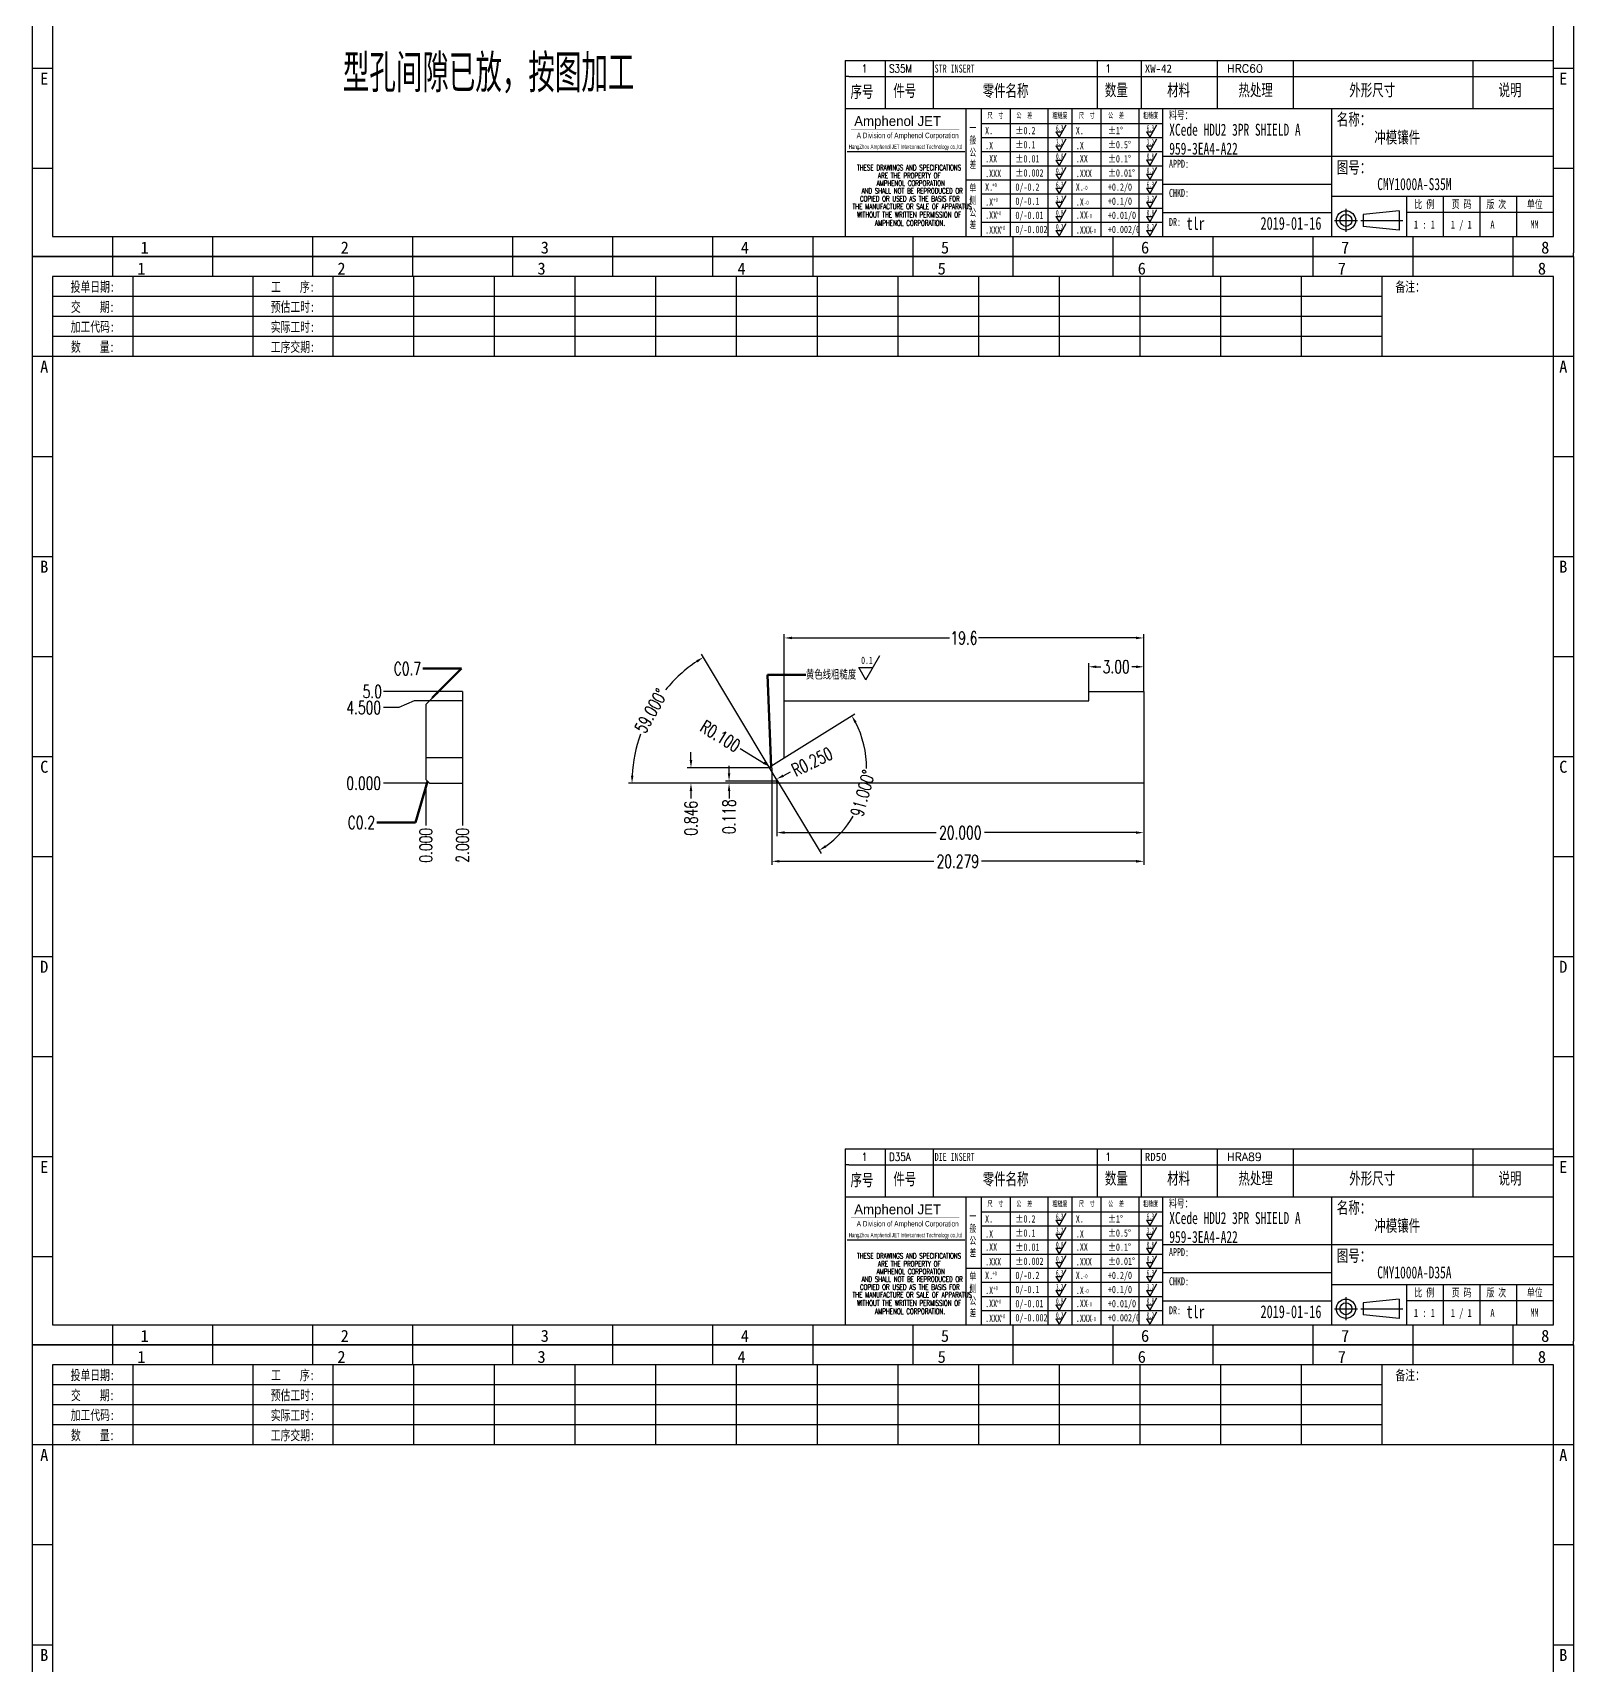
# Model space of a CAD drawing. Header units: millimetres. Extents: x -2852 to 5627, y -2271 to 1849.
# Drawn here: x -934.6 to -850.6, y -500.5 to -411.4 of the extents above; entities that cross this region are included whole.
import ezdxf
from ezdxf.enums import TextEntityAlignment as Align

# ---------------------------------------------------------------- set-up
doc = ezdxf.new("R2010")
doc.units = ezdxf.units.MM
doc.header["$PDSIZE"] = 3
for name, color, linetype in [('1', 7, 'Continuous'), ('41', 1, 'Continuous'), ('D03', 7, 'Continuous')]:
    doc.layers.add(name, color=color, linetype=linetype)
doc.styles.add('CH', font='仿宋_GB2312_0.ttf')
doc.styles.add('jet01', font='simplex.shx', dxfattribs={"width": 0.7, "bigfont": 'hztxt.shx'})
doc.styles.add('jet02', font='simplex.shx', dxfattribs={"width": 0.7})
doc.styles.add('SIMPLEX', font='SIMPLEX')
doc.styles.get("Standard").update_dxf_attribs({"font": '仿宋_GB2312_0.ttf', "width": 0.7})
doc.styles.add('TEXTSTYLE_1', font='TRIUMB.TTF')
doc.styles.add('TEXTSTYLE_2', font='TRIUM.TTF')
doc.styles.add('tk', font='', dxfattribs={"width": 0.7})
doc.styles.add('tk 2', font='仿宋_GB2312_0.ttf', dxfattribs={"width": 0.65})
doc.styles.add('tk 4', font='simplex.shx', dxfattribs={"width": 0.65, "bigfont": 'bigfont.shx'})
doc.styles.get('tk').set_extended_font_data('NSimSun')
doc.dimstyles.new('jet02', dxfattribs={"dimtxt": 3.5, "dimasz": 2.1, "dimexe": 1, "dimexo": 0, "dimgap": 0.5, "dimtad": 0, "dimtoh": 1, "dimdec": 3, "dimzin": 9, "dimdsep": 46, "dimtxsty": 'jet02', "dimcen": 0, "dimclrt": 256, "dimazin": 2, "dimtfac": 1, "dimtdec": 3, "dimtofl": 0, "dimtmove": 0, "dimatfit": 1, "dimfxl": 0, "dimarcsym": 0})

# ---------------------------------------------------------------- blocks, each defined once
blk = doc.blocks.new('A3-N')
at = {"layer": '1', "color": 1}
for p, q in [((0, 0), (0, 296.73)), ((0, 296.73), (420, 296.73)), ((21.82, 291.27), (21.82, 296.73)), ((49.09, 291.27), (49.09, 296.73)), ((76.36, 291.27), (76.36, 296.73)), ((103.64, 291.27), (103.64, 296.73)), ((103.64, 291.27), (103.64, 296.73)), ((103.64, 291.27), (103.64, 296.73)), ((130.91, 291.27), (130.91, 296.73)), ((158.18, 291.27), (158.18, 296.73)), ((185.45, 291.27), (185.45, 296.73)), ((212.73, 291.27), (212.73, 296.73)), ((240, 291.27), (240, 296.73)), ((267.27, 291.27), (267.27, 296.73)), ((294.55, 291.27), (294.55, 296.73)), ((321.82, 291.27), (321.82, 296.73)), ((349.09, 291.27), (349.09, 296.73)), ((376.36, 291.27), (376.36, 296.73)), ((403.64, 291.27), (403.64, 296.73)), ((420, 296.73), (420, 1)), ((5.45, 269.45), (0, 269.45)), ((420, 269.45), (414.55, 269.45)), ((5.45, 242.18), (0, 242.18)), ((420, 242.18), (414.55, 242.18)), ((5.45, 214.91), (0, 214.91)), ((420, 214.91), (414.55, 214.91)), ((5.45, 187.64), (0, 187.64)), ((420, 187.64), (414.55, 187.64)), ((5.45, 160.36), (0, 160.36)), ((420, 160.36), (414.55, 160.36)), ((5.45, 133.09), (0, 133.09)), ((420, 133.09), (414.55, 133.09)), ((5.45, 105.82), (0, 105.82)), ((420, 105.82), (414.55, 105.82)), ((5.45, 78.55), (0, 78.55)), ((420, 78.55), (414.55, 78.55)), ((5.45, 51.27), (0, 51.27)), ((222.45, 49.09), (221.45, 49.09)), ((221.45, 49.09), (221.45, 40.36)), ((222.45, 49.09), (414.55, 49.09)), ((232.36, 49.09), (232.36, 40.36)), ((245.45, 49.09), (245.45, 40.36)), ((290.18, 49.09), (290.18, 40.36)), ((302.18, 49.09), (302.18, 40.36)), ((322.91, 49.09), (322.91, 40.36)), ((343.64, 49.09), (343.64, 40.36)), ((392.73, 40.36), (392.73, 49.09)), ((420, 51.27), (414.55, 51.27)), ((258.55, 40.36), (258.55, 5.44)), ((266.45, 40.36), (266.45, 5.44)), ((276.78, 40.36), (276.78, 5.45)), ((291.18, 40.36), (291.18, 5.45)), ((301.51, 40.37), (301.51, 5.46)), ((308.01, 40.36), (308.01, 5.45)), ((354.09, 40.36), (354.09, 5.45)), ((308.01, 32.39), (258.55, 32.39)), ((308.01, 28.54), (258.55, 28.54)), ((414.55, 27.27), (308.01, 27.27)), ((5.45, 24), (0, 24)), ((308.01, 24.69), (258.55, 24.69)), ((420, 24), (414.55, 24)), ((354.09, 19.63), (308.01, 19.63)), ((308.01, 16.99), (258.55, 16.99)), ((414.55, 16.36), (354.09, 16.36)), ((374.55, 16.36), (374.55, 5.45)), ((384.55, 16.36), (384.55, 5.45)), ((394.55, 16.36), (394.55, 5.45)), ((404.55, 16.36), (404.55, 5.45)), ((308.01, 13.14), (258.55, 13.14)), ((308.01, 9.29), (258.55, 9.29)), ((308.01, 11.99), (354.09, 11.99)), ((372.51, 12.49), (362.69, 11.5)), ((362.69, 11.5), (362.69, 8.23)), ((372.51, 12.49), (372.51, 7.25)), ((414.55, 12), (374.55, 12)), ((21.82, 0), (21.82, 5.45)), ((49.09, 0), (49.09, 5.45)), ((76.36, 0), (76.36, 5.45)), ((103.64, 0), (103.64, 5.45)), ((130.91, 0), (130.91, 5.45)), ((158.18, 0), (158.18, 5.45)), ((185.45, 0), (185.45, 5.45)), ((212.73, 0), (212.73, 5.45)), ((240, 0), (240, 5.45)), ((267.27, 0), (267.27, 5.45)), ((294.55, 0), (294.55, 5.45)), ((321.82, 0), (321.82, 5.45)), ((349.09, 0), (349.09, 5.45)), ((372.51, 7.25), (362.69, 8.23)), ((376.36, 0), (376.36, 5.45)), ((403.64, 0), (403.64, 5.45)), ((1, 0), (0, 0)), ((420, 0), (1, 0)), ((420, 0), (420, 1))]:
    blk.add_line(p, q, dxfattribs=at)
at = {"layer": '1'}
for p, q in [((414.55, 278.18), (414.55, 284.73)), ((221.45, 40.36), (221.45, 5.45)), ((221.45, 40.36), (414.55, 40.36)), ((221.45, 40.36), (414.55, 40.36)), ((254.41, 40.36), (254.41, 5.45)), ((283.28, 40.36), (283.28, 5.45)), ((308.01, 36.24), (258.55, 36.24)), ((222.08, 28.67), (254.12, 28.67)), ((308.01, 20.84), (254.41, 20.84))]:
    blk.add_line(p, q, dxfattribs=at)
at = {"layer": '1', "color": 1, "ltscale": 0.05}
for p, q in [((281.68, 35.84), (279.79, 32.56)), ((306.41, 35.84), (304.52, 32.56)), ((278.93, 34.04), (279.79, 32.56)), ((278.93, 34.04), (280.65, 34.04)), ((281.68, 31.99), (279.79, 28.71)), ((303.66, 34.05), (304.52, 32.56)), ((303.66, 34.05), (305.38, 34.05)), ((306.41, 31.99), (304.52, 28.71)), ((278.93, 30.19), (279.79, 28.71)), ((278.93, 30.19), (280.65, 30.19)), ((281.68, 28.14), (279.79, 24.86)), ((303.66, 30.2), (305.38, 30.2)), ((303.66, 30.2), (304.52, 28.71)), ((306.41, 28.14), (304.52, 24.86)), ((278.93, 26.34), (279.79, 24.86)), ((278.93, 26.34), (280.65, 26.34)), ((278.93, 22.49), (280.65, 22.49)), ((278.93, 22.49), (279.79, 21.01)), ((281.68, 24.29), (279.79, 21.01)), ((303.66, 26.35), (304.52, 24.86)), ((303.66, 26.35), (305.38, 26.35)), ((303.66, 22.5), (305.38, 22.5)), ((303.66, 22.5), (304.52, 21.01)), ((306.41, 24.29), (304.52, 21.01)), ((278.93, 18.66), (279.79, 17.17)), ((278.93, 18.66), (280.65, 18.66)), ((281.68, 20.45), (279.79, 17.17)), ((303.66, 18.66), (304.52, 17.18)), ((303.66, 18.66), (305.38, 18.66)), ((306.41, 20.46), (304.52, 17.18)), ((278.93, 14.81), (280.65, 14.81)), ((278.93, 14.81), (279.79, 13.32)), ((281.68, 16.6), (279.79, 13.32)), ((303.66, 14.81), (305.38, 14.81)), ((303.66, 14.81), (304.52, 13.33)), ((306.41, 16.61), (304.52, 13.33)), ((278.93, 10.96), (279.79, 9.47)), ((278.93, 10.96), (280.65, 10.96)), ((281.68, 12.75), (279.79, 9.47)), ((303.66, 10.96), (304.52, 9.48)), ((303.66, 10.96), (305.38, 10.96)), ((306.41, 12.76), (304.52, 9.48)), ((306.41, 8.91), (304.52, 5.63)), ((278.93, 7.11), (279.79, 5.62)), ((278.93, 7.11), (280.65, 7.11)), ((281.68, 8.9), (279.79, 5.62)), ((303.66, 7.11), (305.38, 7.11)), ((303.66, 7.11), (304.52, 5.63))]:
    blk.add_line(p, q, dxfattribs=at)
at = {"layer": '1', "color": 1, "ltscale": 0.1}
for p, q in [((354.86, 9.87), (361.17, 9.87)), ((358.01, 13.02), (358.01, 6.71)), ((362.03, 9.87), (373.54, 9.87))]:
    blk.add_line(p, q, dxfattribs=at)
at = {"layer": '1'}
blk.add_lwpolyline([(221.45, 5.45), (414.55, 5.45), (414.55, 291.27), (5.45, 291.27), (5.45, 5.45), (414.55, 5.45)], dxfattribs=at)
at = {"layer": '1', "color": 7, "linetype": 'Continuous', "const_width": 0.123}
blk.add_lwpolyline([(223.11, 34.74), (252.6, 34.76)], dxfattribs=at)
at = {"layer": '1', "color": 1}
for radius in [2.62, 1.64]:
    blk.add_circle((358.01, 9.87), radius, dxfattribs=at)
at = {"layer": '41'}
for p, q in [((27.27, 291.27), (27.27, 269.45)), ((60, 291.27), (60, 269.45)), ((81.82, 291.27), (81.82, 269.45)), ((103.82, 291.27), (103.82, 269.45)), ((125.82, 291.27), (125.82, 269.45)), ((147.82, 291.27), (147.82, 269.45)), ((169.82, 291.27), (169.82, 269.45)), ((191.82, 291.27), (191.82, 269.45)), ((213.82, 291.27), (213.82, 269.45)), ((235.82, 291.27), (235.82, 269.45)), ((257.82, 291.27), (257.82, 269.45)), ((279.82, 291.27), (279.82, 269.45)), ((301.82, 291.27), (301.82, 269.45)), ((323.82, 291.27), (323.82, 269.45)), ((345.82, 291.27), (345.82, 269.45)), ((367.82, 291.27), (367.82, 269.45)), ((367.82, 285.82), (5.45, 285.82)), ((367.82, 280.36), (5.45, 280.36)), ((367.82, 274.91), (5.45, 274.91)), ((414.55, 269.45), (5.45, 269.45))]:
    blk.add_line(p, q, dxfattribs=at)
at = {"layer": '1', "color": 1}
for s, p in [('1', (29.64, 295.11)), ('2', (84.18, 295.11)), ('3', (138.73, 295.11)), ('4', (193.27, 295.11)), ('5', (247.82, 295.11)), ('6', (302.36, 295.11)), ('7', (356.91, 295.11)), ('8', (411.45, 295.11)), ('1', (30.53, 4.11)), ('2', (85.08, 4.11)), ('3', (139.62, 4.11)), ('4', (194.17, 4.11)), ('5', (248.72, 4.11)), ('6', (303.26, 4.11)), ('7', (357.81, 4.11)), ('8', (412.35, 4.11))]:
    blk.add_text(s, height=3.27, dxfattribs=at).set_placement(p, align=Align.TOP_CENTER)
at = {"layer": '1', "style": 'tk', "width": 0.7}
for s, p in [('投单日期:', (16.36, 288.55)), ('工    序:', (70.91, 288.55)), ('备注：', (375.51, 288.55)), ('交    期:', (16.36, 283.09)), ('预估工时:', (70.91, 283.09)), ('加工代码:', (16.36, 277.64)), ('实际工时:', (70.91, 277.64)), ('数    量:', (16.36, 272.18)), ('工序交期:', (70.91, 272.18))]:
    blk.add_text(s, height=2.727, dxfattribs=at).set_placement(p, align=Align.MIDDLE)
at = {"layer": '1', "color": 1}
for s, p in [('A', (2.04, 268.36)), ('B', (2.04, 213.82)), ('C', (2.04, 159.27)), ('D', (2.04, 104.73)), ('E', (2.04, 50.18))]:
    blk.add_text(s, height=3.27, dxfattribs=at).set_placement(p, align=Align.TOP_LEFT)
for s, p in [('A', (418.37, 268.36)), ('B', (418.37, 213.82)), ('C', (418.37, 159.27)), ('D', (418.37, 104.73)), ('E', (418.37, 50.18))]:
    blk.add_text(s, height=3.27, dxfattribs=at).set_placement(p, align=Align.TOP_RIGHT)
at = {"layer": '1', "color": 1, "style": 'tk 2', "width": 0.7}
for s, height, p in [('序号', 3.273, (222.96, 43.34)), ('件号', 3.273, (234.62, 43.61)), ('零件名称', 3.273, (258.97, 43.61)), ('数量', 3.273, (292.3, 43.78)), ('材料', 3.273, (309.27, 43.78)), ('热处理', 3.273, (328.71, 43.78)), ('外形尺寸', 3.273, (358.94, 43.78)), ('说明', 3.273, (399.61, 43.78)), ('料号：', 2.182, (309.77, 37.46)), ('名称：', 3.273, (355.52, 35.79)), ('图号：', 3.273, (355.52, 22.7)), ('比 例', 2.182, (376.69, 13.18)), ('页 码', 2.182, (386.85, 13.18)), ('版 次', 2.182, (396.31, 13.18)), ('单位', 2.182, (407.35, 13.18))]:
    blk.add_text(s, height=height, dxfattribs=at).set_placement(p)
at = {"layer": '1', "color": 7, "linetype": 'Continuous', "style": 'TEXTSTYLE_1'}
blk.add_text('Amphenol JET', height=2.7, dxfattribs=at).set_placement((223.96, 35.61))
at = {"layer": '1', "color": 1, "ltscale": 0.05, "style": 'tk 2', "width": 0.5}
for s, p in [('6.3', (279.01, 34.26)), ('6.3', (303.74, 34.27)), ('3.2', (279.01, 30.41)), ('3.2', (303.74, 30.42)), ('0.8', (279.01, 26.56)), ('0.8', (303.74, 26.57)), ('0.2', (279.01, 22.71)), ('0.2', (303.74, 22.72)), ('6.3', (279.01, 18.87)), ('6.3', (303.74, 18.88)), ('3.2', (279.01, 15.02)), ('3.2', (303.74, 15.03)), ('0.8', (279.01, 11.17)), ('0.2', (279.01, 7.32)), ('0.8', (303.74, 11.18)), ('0.2', (303.74, 7.33))]:
    blk.add_text(s, height=1.6, dxfattribs=at).set_placement(p)
at = {"layer": '1', "color": 7, "linetype": 'Continuous'}
for s, height, style, width, p in [('A Division of Amphenol Corporation', 1.5, 'TEXTSTYLE_2', 0.7, (224.64, 32.29)), ('HangZhou Amphenol JET Interconnect Technology co.,ltd ', 1.2, 'TEXTSTYLE_2', 0.6, (222.47, 29.36)), ('THESE DRAWINGS AND SPECIFICATIONS', 1.5, 'tk 4', 0.6, (224.73, 23.52)), ('ARE THE PROPERTY OF', 1.5, 'tk 4', 0.6, (230.45, 21.35)), ('AND SHALL NOT BE REPRODUCED OR', 1.5, 'tk 4', 0.6, (225.95, 17.17)), ('AMPHENOL CORPORATION', 1.5, 'tk 4', 0.6, (230.04, 19.27)), ('THE MANUFACTURE OR SALE OF APPARATUS', 1.5, 'tk 4', 0.6, (223.5, 12.92)), ('COPIED OR USED AS THE BASIS FOR', 1.5, 'tk 4', 0.6, (225.54, 15.02)), ('WITHOUT THE WRITTEN PERMISSION OF', 1.5, 'tk 4', 0.6, (224.73, 10.67)), ('AMPHENOL CORPORATION.', 1.5, 'tk 4', 0.6, (229.63, 8.4))]:
    blk.add_text(s, height=height, dxfattribs=dict(at, style=style, width=width)).set_placement(p)
at = {"layer": '1', "color": 1, "style": 'tk 2', "width": 0.7}
for s, p in [('X.', (259.64, 34.37)), ('.X', (259.64, 30.28)), ('%%P0.2', (267.9, 34.37)), ('%%P0.1', (267.9, 30.52)), ('X.', (284.37, 34.37)), ('.X', (284.37, 30.28)), ('%%P1%%D', (293.12, 34.37)), ('%%P0.5%%D', (293.12, 30.52)), ('.XX', (259.64, 26.71)), ('%%P0.01', (267.9, 26.67)), ('.XX', (284.37, 26.71)), ('%%P0.1%%D', (293.12, 26.67)), ('.XXX', (259.64, 22.68)), ('%%P0.002', (267.9, 22.82)), ('.XXX', (284.37, 22.68)), ('%%P0.01%%D', (293.12, 22.82)), ('X.', (259.64, 18.97)), ('0/-0.2', (267.9, 18.97)), ('X.', (284.37, 18.97)), ('+0.2/0', (293.12, 18.97)), ('.X', (259.64, 14.88)), ('0/-0.1', (267.9, 15.12)), ('.X', (284.37, 14.88)), ('+0.1/0', (293.12, 15.12)), ('.XX', (259.64, 11.31)), ('0/-0.01', (267.9, 11.27)), ('.XX', (284.37, 11.31)), ('+0.01/0', (293.12, 11.27)), ('.XXX', (259.64, 7.28)), ('0/-0.002', (267.9, 7.42)), ('.XXX', (284.37, 7.28)), ('+0.002/0', (293.12, 7.42))]:
    blk.add_text(s, height=2, dxfattribs=at).set_placement(p, align=Align.MIDDLE_LEFT)
at = {"layer": '1', "style": 'tk 2', "width": 0.7}
for s, p in [('APPD:', (309.77, 24.21)), ('CHKD:', (309.77, 16.27)), ('DR:', (309.77, 8.35))]:
    blk.add_text(s, height=2.182, dxfattribs=at).set_placement(p)
at = {"layer": '1', "color": 7, "style": 'tk 2', "width": 0.7}
blk.add_text('MM', height=2.182, dxfattribs=at).set_placement((408.31, 7.75))
at = {"layer": '1', "color": 1, "ltscale": 0.05, "char_height": 1.5, "width": 6.3627, "attachment_point": 1, "style": 'tk 2'}
for s, insert in [('尺  寸', (260.31, 39.25)), ('公  差', (268.17, 39.25)), ('粗糙度', (277.98, 39.25)), ('尺  寸', (285.2, 39.25)), ('公  差', (293.18, 39.25)), ('粗糙度', (302.71, 39.26))]:
    blk.add_mtext(s, dxfattribs=dict(at, insert=insert))
at = {"layer": '1', "ltscale": 0.05, "char_height": 2, "width": 2.5195, "attachment_point": 1, "style": 'tk 2'}
for s, insert in [('一般公差', (255.39, 36.11)), ('单侧公差', (255.39, 19.71))]:
    blk.add_mtext(s, dxfattribs=dict(at, insert=insert))
at = {"layer": '1', "color": 1, "ltscale": 0.05, "char_height": 1.2, "width": 5.1396, "attachment_point": 1, "line_spacing_factor": 0.8, "style": 'tk 2'}
for s, insert in [('+0', (261.58, 20.13)), ('-0', (286.31, 19.33)), ('+0', (261.88, 16.09)), ('-0', (286.61, 15.29)), ('+0', (262.79, 12.45)), ('-0', (287.51, 11.65)), ('+0', (263.87, 8.44)), ('-0', (288.59, 7.64))]:
    blk.add_mtext(s, dxfattribs=dict(at, insert=insert))
at = {"layer": '1', "style": 'tk 2', "width": 0.7}
for tag, p in [('PATR-NO1', (309.84, 32.96)), ('TITLE', (365.74, 30.9)), ('PATR-NO2', (309.84, 27.81)), ('DWG-NO:', (366.54, 18.14))]:
    blk.add_attdef(tag, p, '', height=3.27, dxfattribs=at)
at = {"layer": '1', "color": 1, "style": 'tk 2', "width": 0.7}
for tag, p in [('DRAW', (314.55, 7.27)), ('DATE', (334.72, 7.32))]:
    blk.add_attdef(tag, p, '', height=3.49, dxfattribs=at)
at = {"layer": '1', "style": 'tk 2', "width": 0.7}
for tag, p in [('SCALE', (376.55, 8.73)), ('SHEET', (386.6, 8.72)), ('REV', (397.38, 8.73))]:
    blk.add_attdef(tag, text='', height=2.18, dxfattribs=at).set_placement(p, align=Align.MIDDLE_LEFT)
blk = doc.blocks.new('FB3')
at = {"layer": '1', "color": 1}
for p, q in [((0, 4.36), (193.09, 4.36)), ((0, 4.36), (0, 0)), ((10.91, 4.36), (10.91, 0)), ((24, 4.36), (24, 0)), ((68.73, 4.36), (68.73, 0)), ((80.73, 4.36), (80.73, 0)), ((101.45, 4.36), (101.45, 0)), ((122.18, 4.36), (122.18, 0)), ((171.27, 0), (171.27, 4.36))]:
    blk.add_line(p, q, dxfattribs=at)
at = {"layer": '1'}
for tag, style, p in [('ITEM', 'SIMPLEX', (4.36, 2.18)), ('PARTNO', 'SIMPLEX', (12, 2.18)), ('QTY', 'SIMPLEX', (74.18, 2.18)), ('MATL', 'CH', (81.72, 2.18)), ('FINISH', 'SIMPLEX', (104.17, 2.18)), ('SPEC', 'SIMPLEX', (130.91, 2.18)), ('REMARK', 'SIMPLEX', (174.06, 2.18))]:
    blk.add_attdef(tag, text='', height=2.18, dxfattribs=dict(at, style=style)).set_placement(p, align=Align.MIDDLE_LEFT)
at = {"layer": '1', "style": 'tk', "width": 0.7}
blk.add_attdef('DIE', text='', height=2.18, dxfattribs=at).set_placement((24.43, 2.18), align=Align.MIDDLE_LEFT)
blk = doc.blocks.new('*D2275')
at = {"layer": '41', "ltscale": 0.05}
blk.add_line((2.038, -2904.787), (-0.268, -2904.787), dxfattribs=at)
at = {"layer": 'Defpoints', "color": 0, "ltscale": 0.05}
for p in [(-0.268, -2904.787), (2.038, -2904.787), (2.038, -2904.787)]:
    blk.add_point(p, dxfattribs=at)
at = {"layer": '41', "ltscale": 0.05, "insert": (-1.348, -2904.787), "char_height": 0.7, "attachment_point": 5, "style": 'jet02'}
blk.add_mtext('0.000', dxfattribs=at)
blk = doc.blocks.new('*D2276')
at = {"layer": '41', "ltscale": 0.05}
for p, q in [((1.398, -2900.287), (0.572, -2900.662)), ((2.238, -2900.287), (1.398, -2900.287)), ((0.572, -2900.662), (-0.268, -2900.662))]:
    blk.add_line(p, q, dxfattribs=at)
at = {"layer": 'Defpoints', "color": 0, "ltscale": 0.05}
for p in [(2.238, -2900.287), (-0.268, -2900.662), (2.038, -2904.787)]:
    blk.add_point(p, dxfattribs=at)
at = {"layer": '41', "ltscale": 0.05, "insert": (-1.348, -2900.662), "char_height": 0.7, "attachment_point": 5, "style": 'jet02'}
blk.add_mtext('4.500', dxfattribs=at)
blk = doc.blocks.new('*D2277')
at = {"layer": '41', "ltscale": 0.05}
blk.add_line((2.738, -2899.787), (-0.268, -2899.787), dxfattribs=at)
at = {"layer": 'Defpoints', "color": 0, "ltscale": 0.05}
for p in [(-0.268, -2899.787), (2.738, -2899.787), (2.038, -2904.787)]:
    blk.add_point(p, dxfattribs=at)
at = {"layer": '41', "ltscale": 0.05, "insert": (-0.882, -2899.787), "char_height": 0.7, "attachment_point": 5, "style": 'jet02'}
blk.add_mtext('5.0', dxfattribs=at)
blk = doc.blocks.new('*D2278')
at = {"layer": '41', "ltscale": 0.05}
blk.add_line((2.038, -2904.787), (2.038, -2907.093), dxfattribs=at)
at = {"layer": 'Defpoints', "color": 0, "ltscale": 0.05}
for p in [(2.038, -2904.787), (2.038, -2904.787), (2.038, -2907.093)]:
    blk.add_point(p, dxfattribs=at)
at = {"layer": '41', "ltscale": 0.05, "insert": (2.038, -2908.173), "char_height": 0.7, "attachment_point": 5, "rotation": 90, "style": 'jet02'}
blk.add_mtext('0.000', dxfattribs=at)
blk = doc.blocks.new('*D2279')
at = {"layer": '41', "ltscale": 0.05}
blk.add_line((4.038, -2904.787), (4.038, -2907.093), dxfattribs=at)
at = {"layer": 'Defpoints', "color": 0, "ltscale": 0.05}
for p in [(2.038, -2904.787), (4.038, -2904.787), (4.038, -2907.093)]:
    blk.add_point(p, dxfattribs=at)
at = {"layer": '41', "ltscale": 0.05, "insert": (4.038, -2908.173), "char_height": 0.7, "attachment_point": 5, "rotation": 90, "style": 'jet02'}
blk.add_mtext('2.000', dxfattribs=at)
blk = doc.blocks.new('*D2280')
at = {"layer": '41', "ltscale": 0.05}
for p, q in [((38.179, -2899.787), (38.179, -2898.237)), ((38.599, -2898.437), (38.832, -2898.437)), ((40.759, -2898.437), (40.526, -2898.437)), ((41.179, -2899.787), (41.179, -2898.237))]:
    blk.add_line(p, q, dxfattribs=at)
for points in [[(38.599, -2898.367), (38.599, -2898.507), (38.179, -2898.437)], [(40.759, -2898.367), (40.759, -2898.507), (41.179, -2898.437)]]:
    blk.add_solid(points, dxfattribs=at)
at = {"layer": 'Defpoints', "color": 0, "ltscale": 0.05}
for p in [(38.179, -2898.437), (38.179, -2899.787), (41.179, -2899.787)]:
    blk.add_point(p, dxfattribs=at)
at = {"layer": '41', "ltscale": 0.05, "insert": (39.679, -2898.437), "char_height": 0.7, "attachment_point": 5, "style": 'jet02'}
blk.add_mtext('3.00', dxfattribs=at)
blk = doc.blocks.new('*D2281')
at = {"layer": '41', "ltscale": 0.05}
for p, q in [((21.179, -2904.787), (21.179, -2907.678)), ((41.179, -2904.787), (41.179, -2907.678)), ((21.599, -2907.478), (29.866, -2907.478)), ((40.759, -2907.478), (32.492, -2907.478))]:
    blk.add_line(p, q, dxfattribs=at)
for points in [[(21.599, -2907.408), (21.599, -2907.548), (21.179, -2907.478)], [(40.759, -2907.408), (40.759, -2907.548), (41.179, -2907.478)]]:
    blk.add_solid(points, dxfattribs=at)
at = {"layer": 'Defpoints', "color": 0, "ltscale": 0.05}
for p in [(21.179, -2904.787), (41.179, -2904.787), (21.179, -2907.478)]:
    blk.add_point(p, dxfattribs=at)
at = {"layer": '41', "ltscale": 0.05, "insert": (31.179, -2907.478), "char_height": 0.7, "attachment_point": 5, "style": 'jet02'}
blk.add_mtext('20.000', dxfattribs=at)
blk = doc.blocks.new('*D2282')
at = {"layer": '41', "ltscale": 0.05}
for p, q in [((18.571, -2904.249), (18.571, -2903.829)), ((21.179, -2904.669), (18.371, -2904.669)), ((21.179, -2904.787), (18.371, -2904.787)), ((18.571, -2905.207), (18.571, -2905.627))]:
    blk.add_line(p, q, dxfattribs=at)
for points in [[(18.501, -2904.249), (18.641, -2904.249), (18.571, -2904.669)], [(18.501, -2905.207), (18.641, -2905.207), (18.571, -2904.787)]]:
    blk.add_solid(points, dxfattribs=at)
at = {"layer": 'Defpoints', "color": 0, "ltscale": 0.05}
for p in [(18.571, -2904.787), (21.179, -2904.669), (21.179, -2904.787)]:
    blk.add_point(p, dxfattribs=at)
at = {"layer": '41', "ltscale": 0.05, "insert": (18.571, -2906.614), "char_height": 0.7, "attachment_point": 5, "rotation": 90, "style": 'jet02'}
blk.add_mtext('0.118', dxfattribs=at)
blk = doc.blocks.new('*D2283')
at = {"layer": '41', "ltscale": 0.05}
for p, q in [((16.494, -2903.521), (16.494, -2903.101)), ((20.9, -2903.941), (16.294, -2903.941)), ((21.179, -2904.787), (16.294, -2904.787)), ((16.494, -2905.207), (16.494, -2905.627))]:
    blk.add_line(p, q, dxfattribs=at)
for points in [[(16.424, -2903.521), (16.564, -2903.521), (16.494, -2903.941)], [(16.424, -2905.207), (16.564, -2905.207), (16.494, -2904.787)]]:
    blk.add_solid(points, dxfattribs=at)
at = {"layer": 'Defpoints', "color": 0, "ltscale": 0.05}
for p in [(20.9, -2903.941), (16.494, -2904.787), (21.179, -2904.787)]:
    blk.add_point(p, dxfattribs=at)
at = {"layer": '41', "ltscale": 0.05, "insert": (16.494, -2906.696), "char_height": 0.7, "attachment_point": 5, "rotation": 90, "style": 'jet02'}
blk.add_mtext('0.846', dxfattribs=at)
blk = doc.blocks.new('*D2284')
at = {"layer": '41', "ltscale": 0.05}
for p, q in [((20.9, -2903.941), (20.9, -2909.243)), ((41.179, -2904.787), (41.179, -2909.243)), ((21.32, -2909.043), (29.738, -2909.043)), ((40.759, -2909.043), (32.341, -2909.043))]:
    blk.add_line(p, q, dxfattribs=at)
for points in [[(21.32, -2908.973), (21.32, -2909.113), (20.9, -2909.043)], [(40.759, -2908.973), (40.759, -2909.113), (41.179, -2909.043)]]:
    blk.add_solid(points, dxfattribs=at)
at = {"layer": 'Defpoints', "color": 0, "ltscale": 0.05}
for p in [(20.9, -2903.941), (41.179, -2904.787), (41.179, -2909.043)]:
    blk.add_point(p, dxfattribs=at)
at = {"layer": '41', "ltscale": 0.05, "insert": (31.039, -2909.043), "char_height": 0.7, "attachment_point": 5, "style": 'jet02'}
blk.add_mtext('20.279', dxfattribs=at)
blk = doc.blocks.new('*D2285')
at = {"layer": '41', "ltscale": 0.05}
for p, q in [((21.579, -2900.287), (21.579, -2896.664)), ((21.999, -2896.864), (30.591, -2896.864)), ((40.759, -2896.864), (32.167, -2896.864)), ((41.179, -2899.787), (41.179, -2896.664))]:
    blk.add_line(p, q, dxfattribs=at)
for points in [[(21.999, -2896.794), (21.999, -2896.934), (21.579, -2896.864)], [(40.759, -2896.794), (40.759, -2896.934), (41.179, -2896.864)]]:
    blk.add_solid(points, dxfattribs=at)
at = {"layer": 'Defpoints', "color": 0, "ltscale": 0.05}
for p in [(41.179, -2896.864), (21.579, -2900.287), (41.179, -2899.787)]:
    blk.add_point(p, dxfattribs=at)
at = {"layer": '41', "ltscale": 0.05, "insert": (31.379, -2896.864), "char_height": 0.7, "attachment_point": 5, "style": 'jet02'}
blk.add_mtext('19.6', dxfattribs=at)
blk = doc.blocks.new('*D2286')
at = {"layer": '41', "ltscale": 0.05}
for p, q in [((21.579, -2903.399), (25.426, -2900.995)), ((21.143, -2904.541), (23.595, -2908.621))]:
    blk.add_line(p, q, dxfattribs=at)
for start, end in [(359.12593, 27.45657), (305.54343, 329.63748)]:
    blk.add_arc((20.763, -2903.908), 5.298, start, end, dxfattribs=at)
for points in [[(25.404, -2901.5), (25.525, -2901.431), (25.256, -2901.101)], [(23.881, -2908.278), (23.805, -2908.161), (23.492, -2908.45)]]:
    blk.add_solid(points, dxfattribs=at)
at = {"layer": 'Defpoints', "color": 0, "ltscale": 0.05}
for p in [(20.814, -2903.993), (20.847, -2903.856), (21.579, -2903.399), (26.059, -2903.754), (21.143, -2904.541)]:
    blk.add_point(p, dxfattribs=at)
at = {"layer": '41', "ltscale": 0.05, "insert": (25.866, -2905.335), "char_height": 0.7, "attachment_point": 5, "rotation": 74.38171, "style": 'jet02'}
blk.add_mtext('91.000°', dxfattribs=at)
blk = doc.blocks.new('*D2287')
at = {"layer": '41', "ltscale": 0.05}
for p, q in [((20.814, -2903.993), (17.062, -2897.748)), ((21.179, -2904.787), (13.079, -2904.787))]:
    blk.add_line(p, q, dxfattribs=at)
for start, end in [(124.00364, 140.47367), (160.52633, 176.99636)]:
    blk.add_arc((21.291, -2904.787), 8.013, start, end, dxfattribs=at)
for points in [[(16.773, -2898.086), (16.848, -2898.204), (17.165, -2897.919)], [(13.36, -2904.369), (13.22, -2904.366), (13.279, -2904.787)]]:
    blk.add_solid(points, dxfattribs=at)
at = {"layer": 'Defpoints', "color": 0, "ltscale": 0.05}
for p in [(15.094, -2899.709), (20.814, -2903.993), (21.143, -2904.541), (21.179, -2904.787), (41.179, -2904.787)]:
    blk.add_point(p, dxfattribs=at)
at = {"layer": '41', "ltscale": 0.05, "insert": (14.318, -2900.842), "char_height": 0.7, "attachment_point": 5, "rotation": 60.5, "style": 'jet02'}
blk.add_mtext('59.000°', dxfattribs=at)
blk = doc.blocks.new('*D2288')
at = {"layer": '41', "ltscale": 0.05}
blk.add_line((21.908, -2904.191), (21.531, -2904.375), dxfattribs=at)
blk.add_solid([(21.5, -2904.312), (21.561, -2904.438), (21.153, -2904.56)], dxfattribs=at)
at = {"layer": 'Defpoints', "color": 0, "ltscale": 0.05}
for p in [(20.929, -2904.669), (21.153, -2904.56)]:
    blk.add_point(p, dxfattribs=at)
at = {"layer": '41', "ltscale": 0.05, "insert": (23.098, -2903.609), "char_height": 0.7, "attachment_point": 5, "rotation": 26.05595, "style": 'jet02'}
blk.add_mtext('R0.250', dxfattribs=at)
blk = doc.blocks.new('*D2289')
at = {"layer": '41', "ltscale": 0.05}
blk.add_line((19.182, -2902.887), (20.456, -2903.669), dxfattribs=at)
blk.add_solid([(20.493, -2903.609), (20.42, -2903.729), (20.814, -2903.889)], dxfattribs=at)
at = {"layer": 'Defpoints', "color": 0, "ltscale": 0.05}
for p in [(20.814, -2903.889), (20.9, -2903.941)]:
    blk.add_point(p, dxfattribs=at)
at = {"layer": '41', "ltscale": 0.05, "insert": (18.093, -2902.218), "char_height": 0.7, "attachment_point": 5, "rotation": 328.45184, "style": 'jet02'}
blk.add_mtext('R0.100', dxfattribs=at)

msp = doc.modelspace()

# ---------------------------------------------------------------- linework, layer by layer
at = {"layer": '1', "ltscale": 0.05}
for p, q in [((-911.1702, -447.3575), (-912.4702, -447.3575)), ((-877.0289, -447.8575), (-877.0289, -447.3575)), ((-877.0289, -447.3575), (-874.0289, -447.3575)), ((-874.0289, -447.3575), (-874.0289, -452.3575)), ((-893.6289, -450.969), (-893.6289, -447.8575)), ((-893.6289, -447.8575), (-877.0289, -447.8575)), ((-911.1702, -450.969), (-913.1702, -450.969)), ((-874.0289, -452.3575), (-894.0289, -452.3575))]:
    msp.add_line(p, q, dxfattribs=at)
at = {"layer": '1', "color": 2, "ltscale": 0.05}
for p, q in [((-894.3611, -451.4266), (-893.6289, -450.969)), ((-894.0646, -452.1108), (-894.3938, -451.5629)), ((-894.0289, -452.3575), (-894.0289, -452.2396))]:
    msp.add_line(p, q, dxfattribs=at)
for centre, radius, start, end in [((-894.3081, -451.5114), 0.1, 122, 211), ((-894.2789, -452.2396), 0.25, 360, 31)]:
    msp.add_arc(centre, radius, start, end, dxfattribs=at)
at = {"layer": '41', "color": 2, "ltscale": 0.05}
for p, q in [((-889.1802, -446.7201), (-888.4104, -445.3867)), ((-889.1802, -446.7201), (-889.5651, -446.0534)), ((-889.5651, -446.0534), (-888.7953, -446.0534))]:
    msp.add_line(p, q, dxfattribs=at)
at = {"layer": 'D03', "ltscale": 0.05}
for p, q in [((-912.4702, -447.3575), (-913.1702, -448.0575)), ((-913.1702, -448.0575), (-913.1702, -452.1575)), ((-911.1702, -447.8575), (-912.9702, -447.8575)), ((-913.1702, -452.1575), (-912.9702, -452.3575)), ((-912.9702, -452.3575), (-911.1702, -452.3575))]:
    msp.add_line(p, q, dxfattribs=at)
msp.add_lwpolyline([(-911.1702, -447.3575), (-911.1702, -452.3575)], dxfattribs=at)

# ---------------------------------------------------------------- block references
at = {"layer": '1', "ltscale": 0.05, "xscale": 0.2000000000000455, "yscale": 0.2000000000000455, "zscale": 0.2000000000000455}
for p, values in [((-934.6058, -423.6399), {'DWG-NO:': 'CMY1000A-S35M', 'TITLE': '冲模镶件', 'REV': 'A', 'SHEET': '1 / 1', 'DRAW': 'tlr', 'DATE': '2019-01-16', 'PATR-NO1': 'XCede HDU2 3PR SHIELD A', 'PATR-NO2': '959-3EA4-A22', 'SCALE': '1 : 1'}), ((-934.6058, -482.9854), {'DWG-NO:': 'CMY1000A-D35A', 'TITLE': '冲模镶件', 'REV': 'A', 'SHEET': '1 / 1', 'DRAW': 'tlr', 'DATE': '2019-01-16', 'PATR-NO1': 'XCede HDU2 3PR SHIELD A', 'PATR-NO2': '959-3EA4-A22', 'SCALE': '1 : 1'}), ((-934.6058, -542.3308), {'DWG-NO:': 'CMY1000A-D35B', 'TITLE': '冲模镶件', 'REV': 'A', 'SHEET': '1 / 1', 'DRAW': 'tlr', 'DATE': '2019-01-16', 'PATR-NO1': 'XCede HDU2 3PR SHIELD A', 'PATR-NO2': '959-3EA4-A22', 'SCALE': '1 : 1'})]:
    msp.add_blockref('A3-N', p, dxfattribs=at).add_auto_attribs(values)
at = {"layer": '1', "ltscale": 0.05}
ref = msp.add_blockref('FB3', (-890.3149, -413.8217), dxfattribs=dict(at, xscale=0.2000000000000455, yscale=0.2000000000000455, zscale=0.2000000000000455))
ref.add_attrib('PARTNO', 'S35M', dxfattribs={"height": 0.43636, "style": 'SIMPLEX', "width": 0.8}).set_placement((-887.9149, -413.3854), align=Align.MIDDLE_LEFT)
ref.add_attrib('ITEM', '1', dxfattribs={"height": 0.4364, "style": 'SIMPLEX'}).set_placement((-889.4422, -413.3854), align=Align.MIDDLE_LEFT)
ref.add_attrib('DIE', 'STR INSERT', dxfattribs={"height": 0.43636, "style": 'tk', "width": 0.7}).set_placement((-885.4289, -413.3854), align=Align.MIDDLE_LEFT)
ref.add_attrib('QTY', '1', dxfattribs={"height": 0.4364, "style": 'SIMPLEX'}).set_placement((-876.155, -413.3854), align=Align.MIDDLE_LEFT)
ref.add_attrib('MATL', 'XW-42', dxfattribs={"height": 0.43636, "style": 'CH'}).set_placement((-873.9717, -413.3854), align=Align.MIDDLE_LEFT)
ref.add_attrib('FINISH', 'HRC60', dxfattribs={"height": 0.43636, "style": 'SIMPLEX'}).set_placement((-869.4804, -413.3854), align=Align.MIDDLE_LEFT)
ref = msp.add_blockref('FB3', (-890.3149, -473.1672), dxfattribs=dict(at, xscale=0.2000000000000455, yscale=0.2000000000000455, zscale=0.2000000000000455))
ref.add_attrib('PARTNO', 'D35A', dxfattribs={"height": 0.43636, "style": 'SIMPLEX', "width": 0.8}).set_placement((-887.9149, -472.7308), align=Align.MIDDLE_LEFT)
ref.add_attrib('ITEM', '1', dxfattribs={"height": 0.4364, "style": 'SIMPLEX'}).set_placement((-889.4422, -472.7308), align=Align.MIDDLE_LEFT)
ref.add_attrib('DIE', 'DIE INSERT', dxfattribs={"height": 0.43636, "style": 'tk', "width": 0.7}).set_placement((-885.4289, -472.7308), align=Align.MIDDLE_LEFT)
ref.add_attrib('QTY', '1', dxfattribs={"height": 0.4364, "style": 'SIMPLEX'}).set_placement((-876.155, -472.7308), align=Align.MIDDLE_LEFT)
ref.add_attrib('MATL', 'RD50', dxfattribs={"height": 0.43636, "style": 'CH'}).set_placement((-873.9717, -472.7308), align=Align.MIDDLE_LEFT)
ref.add_attrib('FINISH', 'HRA89', dxfattribs={"height": 0.43636, "style": 'SIMPLEX'}).set_placement((-869.4804, -472.7308), align=Align.MIDDLE_LEFT)

# ---------------------------------------------------------------- texts
at = {"layer": '1', "ltscale": 0.05, "style": 'jet01', "width": 0.7}
msp.add_text('型孔间隙已放，按图加工', height=2.064003, dxfattribs=at).set_placement((-917.6923, -414.6752))
at = {"layer": '41', "color": 2, "ltscale": 0.05, "style": 'tk 2', "width": 0.65}
msp.add_text('0.1', height=0.4, dxfattribs=at).set_placement((-889.4366, -445.8536))
at = {"layer": '41', "ltscale": 0.05, "char_height": 0.7, "attachment_point": 6, "style": 'jet02'}
for s, insert in [('C0.7', (-913.4279, -446.1061)), ('C0.2', (-915.9376, -454.5021))]:
    msp.add_mtext(s, dxfattribs=dict(at, insert=insert))
at = {"layer": '41', "color": 2, "ltscale": 0.05, "insert": (-892.4476, -446.4455), "char_height": 0.466667, "attachment_point": 4, "style": 'jet02'}
msp.add_mtext('{\\fSimSun|b0|i0|c134|p54;黄色线粗糙度}', dxfattribs=at)

# ---------------------------------------------------------------- dimensions: what is measured, and where the dimension line sits
at = {"layer": '41', "ltscale": 0.05}
for base, p1, p2, override, picture, middle in [((-874.0289, -444.4346), (-893.6289, -447.8575), (-874.0289, -447.3575), {"dimscale": 0.2, "dimtoh": 0, "dimdec": 1, "dimzin": 1, "dimclrd": 256, "dimclre": 256, "dimadec": 1, "dimazin": 0, "dimatfit": 3, "dimlwd": 65535, "dimlwe": 65535}, '*D2285', (-883.8289, -444.4346)), ((-877.0289, -446.0072), (-874.0289, -447.3575), (-877.0289, -447.3575), {"dimscale": 0.2, "dimtoh": 0, "dimdec": 2, "dimzin": 1, "dimclrd": 256, "dimclre": 256, "dimazin": 0, "dimatfit": 3, "dimlwd": 65535, "dimlwe": 65535}, '*D2280', (-875.5289, -446.0072)), ((-874.0289, -456.6136), (-894.3081, -451.5114), (-874.0289, -452.3575), {"dimscale": 0.2, "dimtoh": 0, "dimzin": 1, "dimclrd": 256, "dimclre": 256, "dimadec": 3, "dimazin": 0, "dimatfit": 3, "dimlwd": 65535, "dimlwe": 65535}, '*D2284', (-884.1685, -456.6136)), ((-894.0289, -455.0477), (-874.0289, -452.3575), (-894.0289, -452.3575), {"dimscale": 0.2, "dimtoh": 0, "dimzin": 1, "dimclrd": 256, "dimclre": 256, "dimadec": 3, "dimazin": 0, "dimatfit": 3, "dimlwd": 65535, "dimlwe": 65535}, '*D2281', (-884.0289, -455.0477))]:
    dim = msp.add_linear_dim(base=base, p1=p1, p2=p2, dimstyle='jet02', override=override, dxfattribs=at)
    dim.commit()
    dim.dimension.update_dxf_attribs({"geometry": picture, "text_midpoint": middle, "insert": (-915.2077, 2452.4298)})
dim = msp.add_angular_dim_2l(base=(-900.11386, -447.27887), line1=((-874.02887, -452.3575), (-894.02887, -452.3575)), line2=((-894.06457, -452.1108), (-894.3938, -451.56288)), dimstyle='jet02', override={"dimscale": 0.2, "dimtoh": 0, "dimzin": 1, "dimclrd": 256, "dimclre": 256, "dimadec": 3, "dimazin": 0, "dimatfit": 3, "dimlwd": 65535, "dimlwe": 65535}, dxfattribs=at)
dim.commit()
dim.dimension.update_dxf_attribs({"geometry": '*D2287', "text_midpoint": (-900.89015, -448.41191), "insert": (-915.2077, 2452.42982)})
for feature_location, offset, dtype, origin, override, picture, middle, set_off in [((-912.4702, -447.3575), (-3.0059, 0), 0, (-913.1702, -452.3575), {"dimscale": 0.2, "dimtoh": 0, "dimdec": 1, "dimzin": 1, "dimclrd": 256, "dimclre": 256, "dimadec": 1, "dimazin": 0, "dimatfit": 3, "dimlwd": 65535, "dimlwe": 65535}, '*D2277', (-916.0894, -447.3575), (-915.2077, 2452.4298)), ((-912.9702, -447.8575), (-2.5059, -0.375), 0, (-913.1702, -452.3575), {"dimscale": 0.2, "dimtoh": 0, "dimzin": 1, "dimclrd": 256, "dimclre": 256, "dimadec": 3, "dimazin": 0, "dimatfit": 3, "dimlwd": 65535, "dimlwe": 65535}, '*D2276', (-916.5561, -448.2325), (-915.2077, 2452.4298)), ((-913.1701758756, -452.3575010604), (-2.3059117217, 0), 0, (-913.1701758756, -452.3575010604), {"dimscale": 0.2, "dimtoh": 0, "dimzin": 1, "dimclrd": 256, "dimclre": 256, "dimadec": 3, "dimazin": 0, "dimatfit": 3, "dimlwd": 65535, "dimlwe": 65535}, '*D2275', (-916.5560875972, -452.3575010604), (-915.2077048823, 2452.4298167741)), ((-913.1701758756, -452.3575010604), (0, -2.3059117217), 1, (-913.1701758756, -452.3575010604), {"dimscale": 0.2, "dimtoh": 0, "dimzin": 1, "dimclrd": 256, "dimclre": 256, "dimadec": 3, "dimazin": 0, "dimatfit": 3, "dimlwd": 65535, "dimlwe": 65535}, '*D2278', (-913.1701758756, -455.7434127821), (-915.2077048823, 2452.4298167741)), ((-911.1702, -452.3575), (0, -2.3059), 1, (-913.1702, -452.3575), {"dimscale": 0.2, "dimtoh": 0, "dimzin": 1, "dimclrd": 256, "dimclre": 256, "dimadec": 3, "dimazin": 0, "dimatfit": 3, "dimlwd": 65535, "dimlwe": 65535}, '*D2279', (-911.1702, -455.7434), (-915.2077, 2452.4298))]:
    dim = msp.add_ordinate_dim(feature_location=feature_location, offset=offset, dtype=dtype, origin=origin, dimstyle='jet02', override=override, dxfattribs=at)
    dim.commit()
    dim.dimension.update_dxf_attribs({"geometry": picture, "text_midpoint": middle, "insert": set_off})
dim = msp.add_radius_dim(center=(-894.3081, -451.5114), mpoint=(-894.3933, -451.4591), dimstyle='jet02', override={"dimscale": 0.2, "dimtoh": 0, "dimzin": 1, "dimclrd": 256, "dimclre": 256, "dimadec": 3, "dimazin": 0, "dimatfit": 3, "dimlwd": 65535, "dimlwe": 65535}, dxfattribs=at)
dim.commit()
dim.dimension.update_dxf_attribs({"geometry": '*D2289', "text_midpoint": (-897.1151, -449.788), "dimtype": 132, "insert": (-915.2077, 2452.4298)})
dim = msp.add_angular_dim_2l(base=(-889.14877, -451.32456), line1=((-894.06457, -452.1108), (-894.3938, -451.56288)), line2=((-894.36107, -451.42657), (-893.62887, -450.96904)), dimstyle='jet02', override={"dimscale": 0.2, "dimtoh": 0, "dimzin": 1, "dimclrd": 256, "dimclre": 256, "dimadec": 3, "dimazin": 0, "dimatfit": 3, "dimlwd": 65535, "dimlwe": 65535}, dxfattribs=at)
dim.commit()
dim.dimension.update_dxf_attribs({"geometry": '*D2286', "text_midpoint": (-889.34215, -452.90498), "dimtype": 130, "insert": (-915.2077, 2452.42982)})
dim = msp.add_radius_dim(center=(-894.2789, -452.2396), mpoint=(-894.0543, -452.1297), dimstyle='jet02', override={"dimscale": 0.2, "dimtoh": 0, "dimzin": 1, "dimclrd": 256, "dimclre": 256, "dimadec": 3, "dimazin": 0, "dimatfit": 3, "dimlwd": 65535, "dimlwe": 65535}, dxfattribs=at)
dim.commit()
dim.dimension.update_dxf_attribs({"geometry": '*D2288', "text_midpoint": (-892.1093, -451.1788), "insert": (-915.2077, 2452.4298)})
for base, p1, picture, middle in [((-898.7136, -452.3575), (-894.3081, -451.5114), '*D2283', (-898.7136, -454.2658)), ((-896.6364, -452.3575), (-894.0289, -452.2396), '*D2282', (-896.6364, -454.1842))]:
    dim = msp.add_linear_dim(base=base, p1=p1, p2=(-894.0289, -452.3575), angle=90, dimstyle='jet02', override={"dimscale": 0.2, "dimtoh": 0, "dimzin": 1, "dimclrd": 256, "dimclre": 256, "dimadec": 3, "dimazin": 0, "dimatfit": 3, "dimlwd": 65535, "dimlwe": 65535}, dxfattribs=at)
    dim.commit()
    dim.dimension.update_dxf_attribs({"geometry": picture, "text_midpoint": middle, "insert": (-915.2077, 2452.4298)})

# ---------------------------------------------------------------- leaders
at = {"layer": '41', "ltscale": 0.05, "annotation_type": 0, "has_hookline": 1, "hookline_direction": 1, "text_width": 1.5167}
for points in [[(-912.8202, -447.7075), (-911.2279, -446.1061), (-913.3279, -446.1061)], [(-913.0702, -452.2575), (-913.7376, -454.5021), (-915.8376, -454.5021)]]:
    msp.add_leader(points, dimstyle='jet02', override={"dimscale": 0.2, "dimtoh": 0, "dimzin": 1, "dimclrd": 256, "dimclre": 256, "dimadec": 3, "dimazin": 0, "dimatfit": 3, "dimlwd": 65535, "dimlwe": 65535}, dxfattribs=at)
at = {"layer": '41', "color": 2, "ltscale": 0.05, "annotation_type": 0, "has_hookline": 1, "hookline_direction": 0, "text_width": 2.7593}
msp.add_leader([(-894.34, -451.4852), (-894.5476, -446.4455), (-892.4476, -446.4455)], dimstyle='jet02', override={"dimscale": 0.1, "dimexe": 0, "dimgap": 0, "dimtoh": 0, "dimdec": 1, "dimzin": 1, "dimdle": 0.05, "dimclrd": 2, "dimclre": 256, "dimadec": 1, "dimazin": 0, "dimtp": 0.05, "dimtm": 0.05, "dimatfit": 3, "dimtolj": 1, "dimtzin": 0, "dimlwd": 65535}, dxfattribs=at)

doc.saveas('drawing.dxf')
